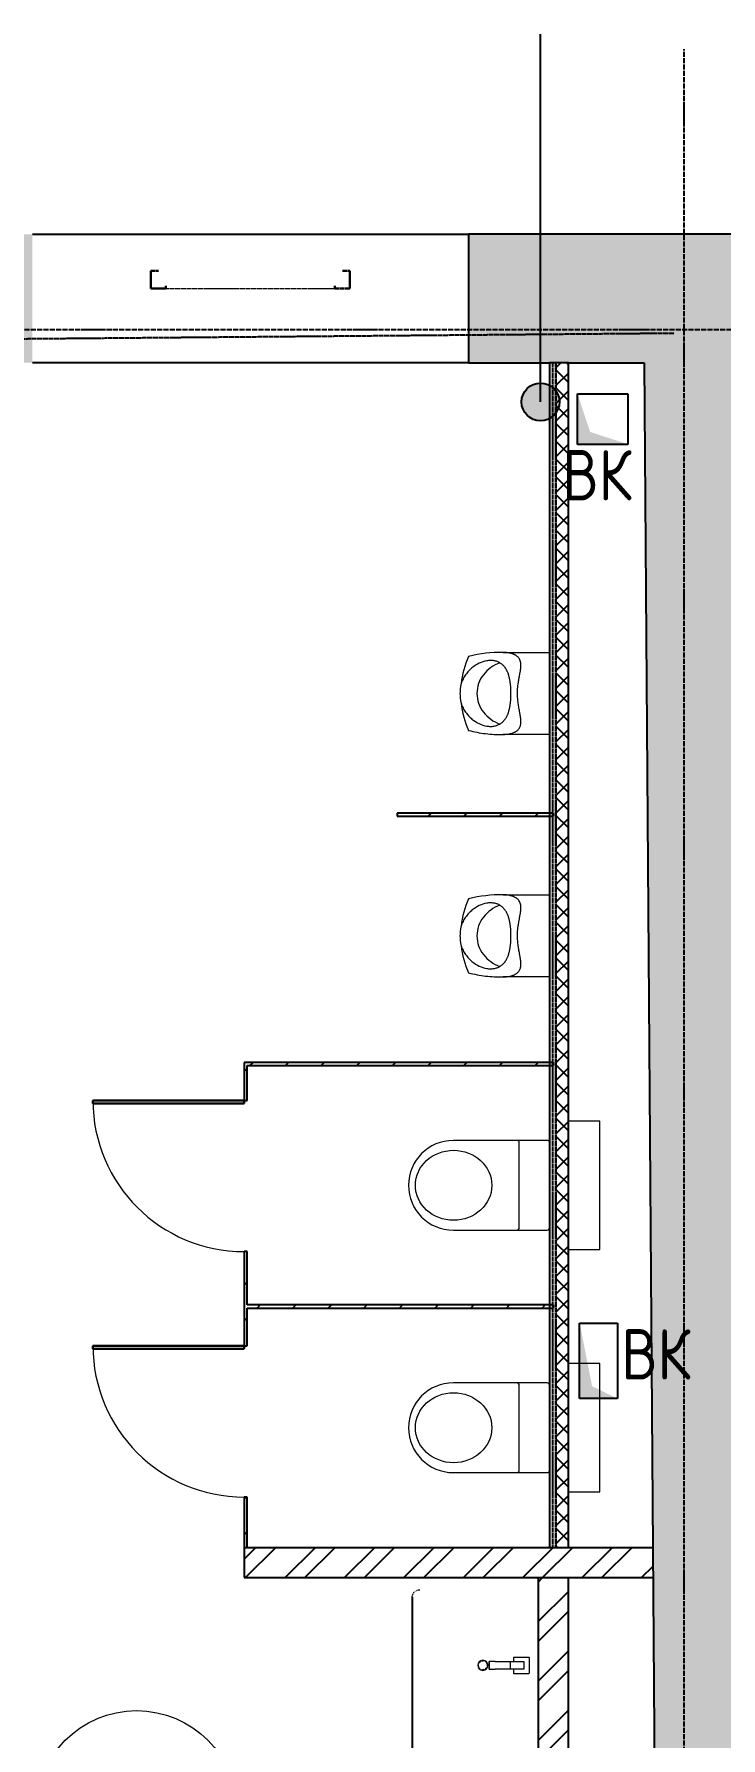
# Model space of a CAD drawing. Header units: millimetres. Extents: x -99936 to 523262, y -63190 to 327013.
# Drawn here: x 147969 to 150695, y 15117 to 21879 of the extents above; entities that cross this region are included whole.
import ezdxf

# ---------------------------------------------------------------- set-up
doc = ezdxf.new("R2010")
doc.units = ezdxf.units.MM
for name, pattern in [('ADSK_Линия сетки', [25, 20, -2.5, 0, -2.5]), ('ADSK_Сверху', [4.5, 3, -1.5]), ('ADSK_Снесено', [4.5, 3, -1.5])]:
    doc.linetypes.add(name, pattern=pattern)
for name, color, linetype, lineweight, true_color in [('_ Окна', 5, 'Continuous', 30, 0x0000ff), ('Линии', 7, 'Continuous', 9, 0x00a600), ('Обобщенные модели', 5, 'Continuous', 18, 0x0000ff), ('Стены внутренние', 5, 'Continuous', 18, 0x0000ff), ('Стены наружные', 1, 'ADSK_Снесено', 18, 0xff0000)]:
    doc.layers.add(name, color=color, linetype=linetype, lineweight=lineweight, true_color=true_color)
for name, color, linetype, lineweight in [('Аннотация', 7, 'Continuous', 9), ('Двери', 251, 'Continuous', 18), ('Марки помещений', 7, 'Continuous', 20), ('Окна', 251, 'Continuous', 18), ('Перекрытие', 7, 'Continuous', 18), ('Сантехника', 251, 'Continuous', 18), ('Узлы', 7, 'Continuous', 18)]:
    doc.layers.add(name, color=color, linetype=linetype, lineweight=lineweight)
doc.styles.add('GOST Common_2', font='GOST Common_0.ttf', dxfattribs={"width": 0.9, "height": 250})
pattern_1 = [(45, (108139.4, 150), (-117.8655, 117.8655), []), (45, (108217.98, 150), (-117.8655, 117.8655), [])]
pattern_2 = [(45, (108139.4, 150), (-70.71068, 70.71068), [])]

# ---------------------------------------------------------------- blocks, each defined once
blk = doc.blocks.new('Витраж-тент со смещением вовне - 60мм 30 сдвиг-2061572-02 План 2-го этажа маркировочный')
at = {"layer": '_ Окна', "color": 161, "linetype": 'ADSK_Сверху', "true_color": 0xaaaaff}
for p, q in [((-395, 25), (-395, -45)), ((-395, 25), (-365, 25)), ((-395, -45), (-395, 25)), ((395, 25), (365, 25)), ((395, -45), (395, 25)), ((395, -45), (395, 25)), ((-335, -45), (-395, -45)), ((-335, -35), (-335, -45)), ((335, -35), (335, -45)), ((335, -45), (395, -45))]:
    blk.add_line(p, q, dxfattribs=at)
at = {"layer": 'Окна', "color": 161, "linetype": 'ADSK_Сверху', "true_color": 0xaaaaff}
blk.add_line((-335, -45), (335, -45), dxfattribs=at)
blk = doc.blocks.new('Раковина с 2-3 кранами для санузла - 500x1800 3 taps-2317887-02 План 2-го этажа маркировочный')
at = {"layer": 'Сантехника'}
for p, q in [((-764.1, 503.1), (-763.2, 503.9)), ((1018.1, 499.1), (1018.9, 498.2)), ((710, 204.1), (740, 204.1)), ((710, 204.1), (710, 181.1)), ((740, 204.1), (710, 204.1)), ((740, 181.1), (740, 204.1)), ((-490, 189.1), (-460, 189.1)), ((-490, 189.1), (-490, 166.1)), ((-460, 189.1), (-490, 189.1)), ((-490, 106.5), (-490, 166.1)), ((-460, 166.1), (-460, 189.1)), ((-460, 166.1), (-460, 106.5)), ((110, 196.6), (140, 196.6)), ((110, 196.6), (110, 173.6)), ((140, 196.6), (110, 196.6)), ((110, 114), (110, 173.6)), ((140, 173.6), (140, 196.6)), ((140, 173.6), (140, 114)), ((710, 121.5), (710, 181.1)), ((740, 181.1), (740, 121.5)), ((-506.8, 91.2), (-506.8, 31.6)), ((-490, 93.1), (-504.9, 93.1)), ((-490, 71.5), (-490, 106.5)), ((-460, 106.5), (-490, 106.5)), ((-490, 51.5), (-490, 71.5)), ((-460, 106.5), (-460, 71.5)), ((-445.4, 93.1), (-460, 93.1)), ((-460, 71.5), (-460, 51.5)), ((-443.5, 31.6), (-443.5, 91.2)), ((93.2, 98.7), (93.2, 39.1)), ((110, 100.6), (95.1, 100.6)), ((110, 79), (110, 114)), ((140, 114), (110, 114)), ((110, 59), (110, 79)), ((140, 114), (140, 79)), ((154.6, 100.6), (140, 100.6)), ((140, 79), (140, 59)), ((156.5, 39.1), (156.5, 98.7)), ((693.2, 106.2), (693.2, 46.6)), ((710, 108.1), (695.1, 108.1)), ((710, 86.5), (710, 121.5)), ((740, 121.5), (710, 121.5)), ((710, 66.5), (710, 86.5)), ((740, 121.5), (740, 86.5)), ((754.6, 108.1), (740, 108.1)), ((740, 86.5), (740, 66.5)), ((756.5, 46.6), (756.5, 106.2)), ((-505.3, 30.1), (-445, 30.1)), ((-460, 51.5), (-490, 51.5)), ((94.7, 37.6), (155, 37.6)), ((140, 59), (110, 59)), ((694.7, 45.1), (755, 45.1)), ((740, 66.5), (710, 66.5))]:
    blk.add_line(p, q, dxfattribs=at)
at = {"layer": 'Сантехника', "flags": 128}
for points in [[(-775, 480), (-775, 481.2), (-774.9, 482.4), (-774.8, 483.6), (-774.6, 484.8), (-774.4, 486), (-774.1, 487.1)], [(-773.5, 489.4), (-773.1, 490.6), (-772.6, 491.7), (-772.1, 492.8), (-771.6, 493.9)], [(-770.4, 495.9), (-769.8, 496.9), (-769.1, 497.9), (-768.3, 498.9), (-767.6, 499.8)], [(-758.1, 507), (-757, 507.5), (-755.9, 508), (-754.7, 508.4)], [(-752.4, 509.1), (-751.3, 509.3), (-750.1, 509.6), (-748.9, 509.7), (-747.7, 509.9), (-746.5, 510), (-745.3, 510), (-745, 510)], [(995, 510), (996.2, 510), (997.4, 509.9), (998.6, 509.8), (999.8, 509.6), (1001, 509.4), (1002.1, 509.1)], [(1004.4, 508.5), (1005.6, 508.1), (1006.7, 507.6), (1007.8, 507.1), (1008.9, 506.6)], [(1010.9, 505.4), (1011.9, 504.8), (1012.9, 504.1), (1013.9, 503.3), (1014.8, 502.6)], [(1022, 493.1), (1022.5, 492), (1023, 490.9), (1023.4, 489.7)], [(1024.1, 487.4), (1024.3, 486.3), (1024.6, 485.1), (1024.7, 483.9), (1024.9, 482.7), (1025, 481.5), (1025, 480.3), (1025, 480)]]:
    blk.add_lwpolyline(points, dxfattribs=at)
at = {"layer": 'Сантехника'}
for centre, radius, start, end in [((-475, 215), 20, 0, 180), ((-475, 215), 20, 180, 360), ((-475, 215), 18.2, 165.15778, 180), ((-475, 215), 18.2, 180, 191.34075), ((-475, 215), 16.3, 175.36727, 180), ((-475, 215), 16.3, 175.36727, 180), ((-475, 215), 16.3, 180, 198.62064), ((-475, 215), 16.3, 180, 198.62064), ((-475, 215), 18.2, 208.98332, 219.73377), ((-475, 215), 18.2, 95.84531, 146.66266), ((-475, 215), 16.3, 216.87489, 225), ((-475, 215), 16.3, 216.87489, 225), ((-475, 215), 18.2, 85.13096, 94.18327), ((-475, 215), 18.2, 275.84531, 326.66266), ((-475, 215), 18.2, 52.75928, 62.71908), ((-475, 215), 16.3, 36.87489, 45), ((-475, 215), 16.3, 36.87489, 45), ((-475, 215), 18.2, 45, 49.4056), ((-475, 215), 18.2, 28.98332, 39.73377), ((-475, 215), 16.3, 0, 18.62064), ((-475, 215), 16.3, 0, 18.62064), ((-475, 215), 16.3, 355.36727, 360), ((-475, 215), 16.3, 355.36727, 360), ((-475, 215), 18.2, 345.15778, 360), ((-475, 215), 18.2, 0, 11.34075), ((125, 222.5), 20, 0, 180), ((125, 222.5), 20, 180, 360), ((125, 222.5), 18.2, 165.15778, 180), ((125, 222.5), 18.2, 180, 191.34075), ((125, 222.5), 16.3, 175.36727, 180), ((125, 222.5), 16.3, 175.36727, 180), ((125, 222.5), 16.3, 180, 198.62064), ((125, 222.5), 16.3, 180, 198.62064), ((125, 222.5), 18.2, 208.98332, 219.73377), ((125, 222.5), 18.2, 95.84531, 146.66266), ((125, 222.5), 16.3, 216.87489, 225), ((125, 222.5), 16.3, 216.87489, 225), ((125, 222.5), 18.2, 225, 229.4056), ((125, 222.5), 18.2, 232.75928, 242.71908), ((125, 222.5), 18.2, 265.13096, 274.18327), ((125, 222.5), 18.2, 85.13096, 94.18327), ((125, 222.5), 18.2, 275.84531, 326.66266), ((125, 222.5), 18.2, 52.75928, 62.71908), ((125, 222.5), 16.3, 36.87489, 45), ((125, 222.5), 16.3, 36.87489, 45), ((125, 222.5), 18.2, 45, 49.4056), ((125, 222.5), 18.2, 28.98332, 39.73377), ((125, 222.5), 16.3, 0, 18.62064), ((125, 222.5), 16.3, 0, 18.62064), ((125, 222.5), 16.3, 355.36727, 360), ((125, 222.5), 16.3, 355.36727, 360), ((125, 222.5), 18.2, 345.15778, 360), ((125, 222.5), 18.2, 0, 11.34075), ((725, 230), 20, 0, 180), ((725, 230), 20, 180, 360), ((725, 230), 18.2, 165.15778, 180), ((725, 230), 18.2, 180, 191.34075), ((725, 230), 16.3, 175.36727, 180), ((725, 230), 16.3, 175.36727, 180), ((725, 230), 16.3, 180, 198.62064), ((725, 230), 16.3, 180, 198.62064), ((725, 230), 18.2, 208.98332, 219.73377), ((725, 230), 18.2, 95.84531, 146.66266), ((725, 230), 16.3, 216.87489, 225), ((725, 230), 16.3, 216.87489, 225), ((725, 230), 18.2, 225, 229.4056), ((725, 230), 18.2, 232.75928, 239.32121), ((725, 230), 18.2, 265.13096, 274.18327), ((725, 230), 18.2, 85.13096, 94.18327), ((725, 230), 18.2, 275.84531, 326.66266), ((725, 230), 18.2, 52.75928, 62.71908), ((725, 230), 16.3, 36.87489, 45), ((725, 230), 16.3, 36.87489, 45), ((725, 230), 18.2, 45, 49.4056), ((725, 230), 18.2, 28.98332, 39.73377), ((725, 230), 16.3, 0, 18.62064), ((725, 230), 16.3, 0, 18.62064), ((725, 230), 16.3, 355.36727, 360), ((725, 230), 16.3, 355.36727, 360), ((725, 230), 18.2, 345.15778, 360), ((725, 230), 18.2, 0, 11.34075), ((-475, 215), 18.2, 225, 229.4056), ((-475, 215), 18.2, 232.75928, 242.71908), ((-475, 215), 18.2, 265.13096, 274.18327), ((-504.9, 91.2), 1.87, 90, 180), ((-504.9, 91.2), 1.87, 120, 150), ((-504.9, 91.2), 1.87, 120, 150), ((-504.9, 91.2), 1.87, 120, 150), ((-445.4, 91.2), 1.87, 0, 90), ((-445.4, 91.2), 1.87, 30, 60), ((-445.4, 91.2), 1.87, 30, 60), ((-445.4, 91.2), 1.87, 30, 60), ((95.1, 98.7), 1.87, 90, 180), ((95.1, 98.7), 1.87, 120, 150), ((95.1, 98.7), 1.87, 120, 150), ((95.1, 98.7), 1.87, 120, 150), ((154.6, 98.7), 1.87, 0, 90), ((154.6, 98.7), 1.87, 30, 60), ((154.6, 98.7), 1.87, 30, 60), ((154.6, 98.7), 1.87, 30, 60), ((695.1, 106.2), 1.87, 90, 180), ((695.1, 106.2), 1.87, 120, 150), ((695.1, 106.2), 1.87, 120, 150), ((695.1, 106.2), 1.87, 120, 150), ((754.6, 106.2), 1.87, 0, 90), ((754.6, 106.2), 1.87, 30, 60), ((754.6, 106.2), 1.87, 30, 60), ((754.6, 106.2), 1.87, 30, 60), ((-505.3, 31.6), 1.49, 180, 270), ((-445, 31.6), 1.49, 270, 360), ((94.7, 39.1), 1.49, 180, 270), ((155, 39.1), 1.49, 270, 360), ((694.7, 46.6), 1.49, 180, 270), ((755, 46.6), 1.49, 270, 360)]:
    blk.add_arc(centre, radius, start, end, dxfattribs=at)
blk = doc.blocks.new('Дверь-Одинарная-Панель - 600 x 2150 мм с_у-1872435-02 План 2-го этажа маркировочный')
at = {"layer": 'Двери', "lineweight": 30}
for p, q in [((300, 606), (288, 606)), ((288, 606), (288, 6)), ((300, 6), (300, 606)), ((288, 6), (300, 6))]:
    blk.add_line(p, q, dxfattribs=at)
at = {"layer": 'Двери'}
blk.add_arc((300, 6), 600, 90, 180, dxfattribs=at)
blk = doc.blocks.new('Туалет подвесной-Moderna R-Laufen - 000 White-V214-02 План 2-го этажа маркировочный')
at = {"layer": 'Обобщенные модели'}
for p, q in [((-53, 419.3), (-53, 47.4)), ((303, 47.4), (303, 419.3)), ((-43.1, 157.8), (293.1, 157.8))]:
    blk.add_line(p, q, dxfattribs=at)
for centre, radius, start, end in [((125, 419.3), 178, 360, 180), ((-43.1, 167.7), 9.89, 180, 270), ((293.1, 167.7), 9.89, 270, 360), ((-43.1, 47.4), 9.89, 180, 270), ((293.1, 47.4), 9.89, 270, 360)]:
    blk.add_arc(centre, radius, start, end, dxfattribs=at)
blk.add_ellipse((125, 418.3), major_axis=(0, 151.6), ratio=0.916517, dxfattribs=at)
at = {"layer": 'Сантехника'}
for p, q in [((-130, -37.5), (-130, -162.5)), ((380, -162.5), (380, -37.5)), ((-130, -162.5), (380, -162.5))]:
    blk.add_line(p, q, dxfattribs=at)
blk = doc.blocks.new('Туалет подвесной-Moderna R-Laufen - 000 White-2284892-02 План 2-го этажа маркировочный')
at = {"layer": 'Обобщенные модели'}
for p, q in [((-53, 419.3), (-53, 47.4)), ((303, 47.4), (303, 419.3)), ((-43.1, 157.8), (293.1, 157.8))]:
    blk.add_line(p, q, dxfattribs=at)
for centre, radius, start, end in [((125, 419.3), 178, 360, 180), ((-43.1, 167.7), 9.89, 180, 270), ((293.1, 167.7), 9.89, 270, 360), ((-43.1, 47.4), 9.89, 180, 270), ((293.1, 47.4), 9.89, 270, 360)]:
    blk.add_arc(centre, radius, start, end, dxfattribs=at)
blk.add_ellipse((125, 418.3), major_axis=(0, 151.6), ratio=0.916517, dxfattribs=at)
at = {"layer": 'Сантехника'}
for p, q in [((-130, -37.5), (-130, -162.5)), ((380, -162.5), (380, -37.5)), ((-130, -162.5), (380, -162.5))]:
    blk.add_line(p, q, dxfattribs=at)
blk = doc.blocks.new('Urinal_Commercial_14201 - UT104EV-1823124-02 План 2-го этажа маркировочный')
at = {"layer": 'Сантехника'}
for p, q in [((41690.8, 18313), (41875.3, 18313)), ((41875.3, 17986.9), (41690.8, 17987))]:
    blk.add_line(p, q, dxfattribs=at)
for centre, radius, start, end in [((41875.3, 18150), 353.2, 155.41974, 173.79042), ((41728.2, 18133.9), 146.4, 110.0061, 141.9939), ((41707.7, 18150), 120.3, 141.9939, 180.0061), ((41707.7, 18149.9), 120.3, 179.9939, 218.0061), ((41875.3, 18150), 353.2, 186.20958, 204.57824), ((41728.2, 18166), 146.4, 218.0061, 249.9939)]:
    blk.add_arc(centre, radius, start, end, dxfattribs=at)
blk.add_ellipse((41786.6, 17228.7), major_axis=(-199.1, 1075.5), ratio=0.694076, start_param=6.146838, end_param=6.328057, dxfattribs=at)
for points, knots in [([(41722.3, 18150), (41722.2, 18153.7), (41722.1, 18159.2), (41721.9, 18166.3), (41721.6, 18171.5), (41721.3, 18176.7), (41720.8, 18181.8), (41720.3, 18186.9), (41719.7, 18191.7), (41719, 18196.5), (41718.2, 18201.1), (41717.4, 18205.6), (41716.5, 18210), (41715.5, 18214.2), (41714.4, 18218.3), (41713.2, 18222.3), (41711.5, 18227.4), (41709.7, 18232.3), (41707.6, 18236.9), (41705.5, 18241.4), (41702.6, 18246.7), (41698.7, 18252.5), (41694.4, 18257.9), (41689.8, 18262.7), (41684.7, 18267), (41677.5, 18272), (41667.7, 18276.8), (41654.6, 18280.2), (41640.7, 18281.2), (41621.2, 18279.3), (41596.1, 18271.3), (41571.9, 18256), (41554.1, 18239.3), (41542.1, 18224.6), (41531.7, 18207.6), (41526.5, 18194.9), (41524.3, 18188.2)], [-1, -1, -1, -1, -0.975, -0.9625, -0.95, -0.9375, -0.925, -0.9125, -0.9, -0.8875, -0.875, -0.8625, -0.85, -0.8375, -0.825, -0.8125, -0.8, -0.775, -0.7625, -0.75, -0.725, -0.7, -0.675, -0.65, -0.625, -0.6, -0.55, -0.5, -0.45, -0.4, -0.3, -0.2, -0.15, -0.1, -0.05, 0, 0, 0, 0]), ([(41747.9, 18150), (41748.1, 18158.3), (41748.7, 18170.9), (41750.4, 18185.2), (41751.5, 18193.3), (41752.4, 18199.3), (41753.3, 18205.2), (41754.4, 18211), (41755.4, 18216.7), (41756.5, 18222.3), (41757.5, 18227.9), (41758.5, 18233.3), (41759.3, 18237.7), (41759.9, 18241.2), (41760.2, 18243.8), (41760.6, 18246.3), (41761, 18249.7), (41761.5, 18253.8), (41761.8, 18257.8), (41761.9, 18260.9), (41761.9, 18264), (41761.7, 18267.7), (41761, 18273.4), (41759.5, 18280), (41756.1, 18287.1), (41752.4, 18292.1), (41748.9, 18295.7), (41745.9, 18298.1), (41742.7, 18300.3), (41739.4, 18302.3), (41736, 18304.1), (41732.3, 18305.7), (41728.5, 18307.1), (41724.6, 18308.4), (41720.6, 18309.4), (41715.2, 18310.7), (41705.4, 18312.3), (41696.7, 18312.9), (41690.8, 18313)], [-1, -1, -1, -1, -0.909091, -0.863636, -0.840909, -0.818182, -0.795455, -0.772727, -0.75, -0.727273, -0.704545, -0.681818, -0.659091, -0.647727, -0.636364, -0.625, -0.613636, -0.590909, -0.568182, -0.556818, -0.545455, -0.522727, -0.5, -0.454545, -0.409091, -0.363636, -0.340909, -0.318182, -0.295455, -0.272727, -0.25, -0.227273, -0.204545, -0.181818, -0.159091, -0.136364, -0.090909, 0, 0, 0, 0]), ([(41524.3, 18111.8), (41526.5, 18105.1), (41531.7, 18092.3), (41542.1, 18075.3), (41554.1, 18060.6), (41571.9, 18043.9), (41596.1, 18028.6), (41621.2, 18020.6), (41640.7, 18018.8), (41654.6, 18019.8), (41667.7, 18023.2), (41677.5, 18028), (41684.7, 18032.9), (41689.8, 18037.2), (41694.4, 18042.1), (41698.7, 18047.4), (41702.6, 18053.2), (41705.5, 18058.5), (41707.6, 18063), (41709.7, 18067.6), (41711.5, 18072.5), (41713.2, 18077.7), (41714.4, 18081.6), (41715.5, 18085.7), (41716.5, 18090), (41717.4, 18094.3), (41718.2, 18098.8), (41719, 18103.5), (41719.7, 18108.2), (41720.3, 18113.1), (41720.8, 18118.1), (41721.3, 18123.2), (41721.6, 18128.4), (41721.9, 18133.6), (41722.1, 18140.7), (41722.2, 18146.2), (41722.3, 18150)], [-1, -1, -1, -1, -0.95, -0.9, -0.85, -0.8, -0.7, -0.6, -0.55, -0.5, -0.45, -0.4, -0.375, -0.35, -0.325, -0.3, -0.275, -0.25, -0.2375, -0.225, -0.2, -0.1875, -0.175, -0.1625, -0.15, -0.1375, -0.125, -0.1125, -0.1, -0.0875, -0.075, -0.0625, -0.05, -0.0375, -0.025, 0, 0, 0, 0]), ([(41690.8, 17987), (41695.4, 17987), (41704.6, 17987.5), (41715.6, 17989.2), (41724.1, 17991.4), (41730.2, 17993.3), (41735, 17995.4), (41738.7, 17997.2), (41742.2, 17999.3), (41746.4, 18002.1), (41750.8, 18006.1), (41754.6, 18010.6), (41757.7, 18015.8), (41759.9, 18021.6), (41761.3, 18027.9), (41761.8, 18033.5), (41761.8, 18038.3), (41761.8, 18042), (41761.5, 18045.8), (41761.1, 18049.6), (41760.6, 18053.6), (41760, 18057.6), (41759.4, 18061.7), (41758.6, 18065.8), (41757.8, 18070.1), (41757.1, 18074.4), (41756.3, 18078.8), (41755.1, 18084.7), (41753.8, 18092.2), (41752.2, 18101.5), (41750.4, 18114.1), (41748.6, 18130.2), (41748, 18143.4), (41747.9, 18150)], [-1, -1, -1, -1, -0.928571, -0.857143, -0.821429, -0.785714, -0.75, -0.732143, -0.714286, -0.678571, -0.642857, -0.607143, -0.571429, -0.535714, -0.5, -0.464286, -0.446429, -0.428571, -0.410714, -0.392857, -0.375, -0.357143, -0.339286, -0.321429, -0.303571, -0.285714, -0.267857, -0.25, -0.214286, -0.178571, -0.142857, -0.071429, 0, 0, 0, 0])]:
    blk.add_open_spline(points, degree=3, knots=knots, dxfattribs=at)
for points in [[(41524.3, 18188.2), (41523, 18184.1), (41521.3, 18175.9), (41520.1, 18163), (41519.9, 18154.3), (41519.9, 18150)], [(41519.9, 18150), (41519.9, 18145.6), (41520.1, 18136.9), (41521.3, 18124.1), (41523, 18115.8), (41524.3, 18111.8)], [(41554.2, 18003.1), (41565.3, 18000.2), (41587.7, 17995.3), (41621.7, 17990.2), (41656.1, 17987.3), (41679.2, 17986.9), (41690.8, 17987)]]:
    blk.add_open_spline(points, degree=3, dxfattribs=at)
blk = doc.blocks.new('ADSK_Марка_Помещение_ОдноЗначение - Номер-247393-02 План 2-го этажа маркировочный')
at = {"layer": 'Марки помещений'}
blk.add_circle((0, 0), 4, dxfattribs=at)

msp = doc.modelspace()

# ---------------------------------------------------------------- hatches: boundary and pattern name
at = {"layer": 'Аннотация', "lineweight": 25, "true_color": 0x636466}
h = msp.add_hatch(color=251, dxfattribs=at)
edge = h.paths.add_edge_path()
edge.add_arc((149978.824, 20418.752), 75, 0, 360)
at = {"layer": 'Стены внутренние', "lineweight": 25, "true_color": 0x636466}
h = msp.add_hatch(dxfattribs=at)
h.set_pattern_fill('FP_3', color=251, style=0, pattern_type=2)
h.set_pattern_definition([(45, (108139.4, 150), (-35.35534, 35.35534), []), (135, (108139.4, 150), (-35.35534, -35.35534), [])])
h.paths.add_polyline_path([(150039.749, 15872.962), (150089.749, 15872.962), (150089.749, 20574.059), (150039.749, 20574.059), (150039.749, 16027.875)])
msp.add_hatch(color=251, dxfattribs=at).paths.add_polyline_path([(150445.968, 13048.1), (150825.952, 13051.743), (150769.749, 20574.059), (150389.738, 20574.059), (150434.517, 14580.767)])
h = msp.add_hatch(dxfattribs=at)
h.set_pattern_fill('FP_4', color=251, style=0, pattern_type=2)
h.set_pattern_definition(pattern_2)
h.paths.add_polyline_path([(150014.749, 18774.962), (150014.749, 18786.962), (149409.745, 18786.962), (149409.745, 18774.962)])
h = msp.add_hatch(dxfattribs=at)
h.set_pattern_fill('FP_4', color=251, style=0, pattern_type=2)
h.set_pattern_definition(pattern_2)
h.paths.add_polyline_path([(148802.749, 17784.962), (150014.749, 17784.962), (150014.749, 17796.962), (148802.749, 17796.962)])
h = msp.add_hatch(dxfattribs=at)
h.set_pattern_fill('FP_4', color=251, style=0, pattern_type=2)
h.set_pattern_definition(pattern_2)
h.paths.add_polyline_path([(148802.749, 15872.962), (148814.749, 15872.962), (148814.749, 16072.962), (148802.749, 16072.962)])
h.paths.add_polyline_path([(148802.749, 16672.962), (148814.749, 16672.962), (148814.749, 17046.962), (148802.749, 17046.962), (148802.749, 16822.962)])
h.paths.add_polyline_path([(148814.749, 17646.962), (148814.749, 17784.962), (148802.749, 17784.962), (148802.749, 17646.962)])
h = msp.add_hatch(dxfattribs=at)
h.set_pattern_fill('FP_4', color=251, style=0, pattern_type=2)
h.set_pattern_definition(pattern_2)
h.paths.add_polyline_path([(149461.033, 16822.962), (150014.749, 16822.962), (150014.749, 16834.962), (148814.749, 16834.962), (148814.749, 16822.962), (148895.002, 16822.962)])
h = msp.add_hatch(dxfattribs=at)
h.set_pattern_fill('FP_2', color=251, style=0, pattern_type=2)
h.set_pattern_definition(pattern_1)
h.paths.add_polyline_path([(150425.759, 15752.962), (150424.862, 15872.962), (148802.749, 15872.962), (148802.749, 15752.962), (150389.738, 15752.962)])
h = msp.add_hatch(dxfattribs=at)
h.set_pattern_fill('FP_2', color=251, style=0, pattern_type=2)
h.set_pattern_definition(pattern_1)
h.paths.add_polyline_path([(149969.749, 13868.1), (150089.749, 13868.1), (150089.749, 15752.962), (149969.749, 15752.962), (149969.749, 13934.962)])
at = {"layer": 'Стены наружные', "linetype": 'Continuous', "lineweight": 25, "true_color": 0x636466}
h = msp.add_hatch(color=251, dxfattribs=at)
h.paths.add_polyline_path([(154682.612, 20574.059), (154682.612, 21084.059), (153623.876, 21084.059), (153623.876, 20574.059), (154681.434, 20574.059)])
h.paths.add_polyline_path([(151623.876, 20574.059), (151623.876, 21084.059), (149692.581, 21084.059), (149692.581, 20574.059), (150825.952, 20574.059)])
h.paths.add_polyline_path([(147624.341, 20574.059), (147962.581, 20574.059), (147962.581, 21084.059), (146881.304, 21084.059), (146881.304, 20574.059), (147391.304, 20574.059)])
at = {"layer": 'Узлы', "lineweight": 25, "true_color": 0x636466}
for points in [[(150165.663, 20250.51), (150325.973, 20250.51), (150175.471, 20300.007), (150125.973, 20450.51), (150125.973, 20250.51)], [(150183.511, 16463.354), (150284.014, 16463.354), (150183.511, 16512.851), (150134.014, 16763.354), (150134.014, 16463.354), (150165.663, 16463.354)]]:
    msp.add_hatch(color=251, dxfattribs=at).paths.add_polyline_path(points)

# ---------------------------------------------------------------- linework, layer by layer
at = {"linetype": 'ADSK_Линия сетки', "lineweight": 25}
for p, q in [((150549.31, -3863.552), (150549.31, 21818.801)), ((97053.175, 20706.788), (165281.118, 20706.788))]:
    msp.add_line(p, q, dxfattribs=at)
at = {"color": 251, "lineweight": 25, "true_color": 0x636466}
msp.add_line((149469.749, 15674.962), (149469.749, 13934.962), dxfattribs=at)
at = {"layer": 'Аннотация', "color": 251, "lineweight": 25, "true_color": 0x636466}
msp.add_line((149978.824, 20418.752), (149978.824, 21878.69), dxfattribs=at)
msp.add_circle((149978.824, 20418.752), 75, dxfattribs=at)
at = {"layer": 'Линии', "color": 251, "lineweight": 25, "true_color": 0x636466}
for p, q in [((150125.973, 20450.51), (150325.973, 20450.51)), ((150125.973, 20250.51), (150125.973, 20450.51)), ((150325.973, 20450.51), (150325.973, 20250.51)), ((150325.973, 20250.51), (150125.973, 20250.51)), ((150134.014, 16763.354), (150284.014, 16763.354)), ((150134.014, 16463.354), (150134.014, 16763.354)), ((150284.014, 16763.354), (150284.014, 16463.354)), ((150284.014, 16463.354), (150134.014, 16463.354))]:
    msp.add_line(p, q, dxfattribs=at)
at = {"layer": 'Перекрытие', "color": 251, "linetype": 'ADSK_Сверху', "lineweight": 25, "true_color": 0x636466}
msp.add_line((147220.53, 20663.615), (150510.299, 20692.254), dxfattribs=at)
at = {"layer": 'Стены внутренние', "color": 251, "lineweight": 25, "true_color": 0x636466}
for p, q in [((150014.749, 20574.059), (150014.749, 15872.962)), ((150038.749, 20574.059), (150014.749, 20574.059)), ((150089.749, 20574.059), (150039.749, 20574.059)), ((150089.749, 15872.962), (150089.749, 20574.059)), ((150389.738, 20574.059), (150445.968, 13048.1)), ((150029.745, 18786.962), (149409.745, 18786.962)), ((149409.745, 18786.962), (149409.745, 18774.962)), ((149409.745, 18774.962), (150029.745, 18774.962)), ((150029.745, 18774.962), (150029.745, 18786.962)), ((150029.745, 17796.962), (148802.749, 17796.962)), ((148802.749, 17796.962), (148802.749, 17646.962)), ((148814.749, 17784.962), (150029.745, 17784.962)), ((148814.749, 17646.962), (148814.749, 17784.962)), ((150029.745, 17784.962), (150029.745, 17796.962)), ((148802.749, 17646.962), (148814.749, 17646.962)), ((148802.749, 17046.962), (148802.749, 16672.962)), ((148814.749, 17046.962), (148802.749, 17046.962)), ((148814.749, 16834.962), (148814.749, 17046.962)), ((150029.745, 16834.962), (148814.749, 16834.962)), ((148814.749, 16672.962), (148814.749, 16822.962)), ((148814.749, 16822.962), (150029.745, 16822.962)), ((150029.745, 16822.962), (150029.745, 16834.962)), ((148802.749, 16672.962), (148814.749, 16672.962)), ((148802.749, 16072.962), (148802.749, 15752.962)), ((148814.749, 16072.962), (148802.749, 16072.962)), ((148814.749, 15872.962), (148814.749, 16072.962)), ((148802.749, 15872.962), (150424.862, 15872.962)), ((148802.749, 15752.962), (150425.759, 15752.962)), ((149969.749, 15752.962), (149969.749, 13868.1)), ((150089.749, 13868.1), (150089.749, 15752.962))]:
    msp.add_line(p, q, dxfattribs=at)
at = {"layer": 'Стены наружные', "color": 251, "linetype": 'Continuous', "lineweight": 25, "true_color": 0x636466}
for p, q in [((147962.581, 21084.059), (149692.581, 21084.059)), ((151623.876, 21084.059), (149692.581, 21084.059)), ((149692.581, 21084.059), (149692.581, 20574.059)), ((149692.581, 20574.059), (147962.581, 20574.059)), ((149692.581, 20574.059), (150014.749, 20574.059)), ((150089.749, 20574.059), (150389.738, 20574.059))]:
    msp.add_line(p, q, dxfattribs=at)
at = {"layer": 'Стены наружные', "color": 251, "lineweight": 25, "true_color": 0x636466}
for p, q in [((150026.749, 20574.059), (150026.749, 15872.962)), ((150039.749, 20574.059), (150038.749, 20574.059)), ((150038.749, 20574.059), (150038.749, 15872.962)), ((150039.749, 20574.059), (150039.749, 15872.962))]:
    msp.add_line(p, q, dxfattribs=at)

# ---------------------------------------------------------------- block references
at = {"layer": '_ Окна', "color": 251, "linetype": 'ADSK_Сверху', "lineweight": 25, "true_color": 0x636466}
msp.add_blockref('Витраж-тент со смещением вовне - 60мм 30 сдвиг-2061572-02 План 2-го этажа маркировочный', (148827.581, 20914.059), dxfattribs=at)
at = {"layer": 'Двери', "color": 251, "lineweight": 25, "true_color": 0x636466, "rotation": 89.99999999999997}
for p in [(148808.749, 17346.962), (148808.749, 16372.962)]:
    msp.add_blockref('Дверь-Одинарная-Панель - 600 x 2150 мм с_у-1872435-02 План 2-го этажа маркировочный', p, dxfattribs=at)
at = {"layer": 'Марки помещений', "color": 251, "lineweight": 25, "true_color": 0x636466, "xscale": 99.99999999999993, "yscale": 99.99999999999993, "zscale": 99.99999999999993}
msp.add_blockref('ADSK_Марка_Помещение_ОдноЗначение - Номер-247393-02 План 2-го этажа маркировочный', (148376.027, 14825.091), dxfattribs=at)
at = {"layer": 'Сантехника', "color": 251, "lineweight": 25, "true_color": 0x636466}
for p in [(108139.4, 1112), (108139.4, 150)]:
    msp.add_blockref('Urinal_Commercial_14201 - UT104EV-1823124-02 План 2-го этажа маркировочный', p, dxfattribs=at)
for name, p, rotation in [('Туалет подвесной-Moderna R-Laufen - 000 White-2284892-02 План 2-го этажа маркировочный', (150052.249, 17184.962), 89.9999999999999), ('Туалет подвесной-Moderna R-Laufen - 000 White-V214-02 План 2-го этажа маркировочный', (150052.249, 16222.962), 89.9999999999999), ('Раковина с 2-3 кранами для санузла - 500x1800 3 taps-2317887-02 План 2-го этажа маркировочный', (149979.749, 14679.962), 90)]:
    msp.add_blockref(name, p, dxfattribs=dict(at, rotation=rotation))

# ---------------------------------------------------------------- texts
at = {"layer": 'Аннотация', "color": 251, "lineweight": 25, "true_color": 0x636466, "char_height": 200, "width": 360.75937, "attachment_point": 1, "style": 'GOST Common_2'}
for insert in [(150065.232, 20228.53), (150298.948, 16739.451)]:
    msp.add_mtext('ВК', dxfattribs=dict(at, insert=insert))

doc.saveas('drawing.dxf')
